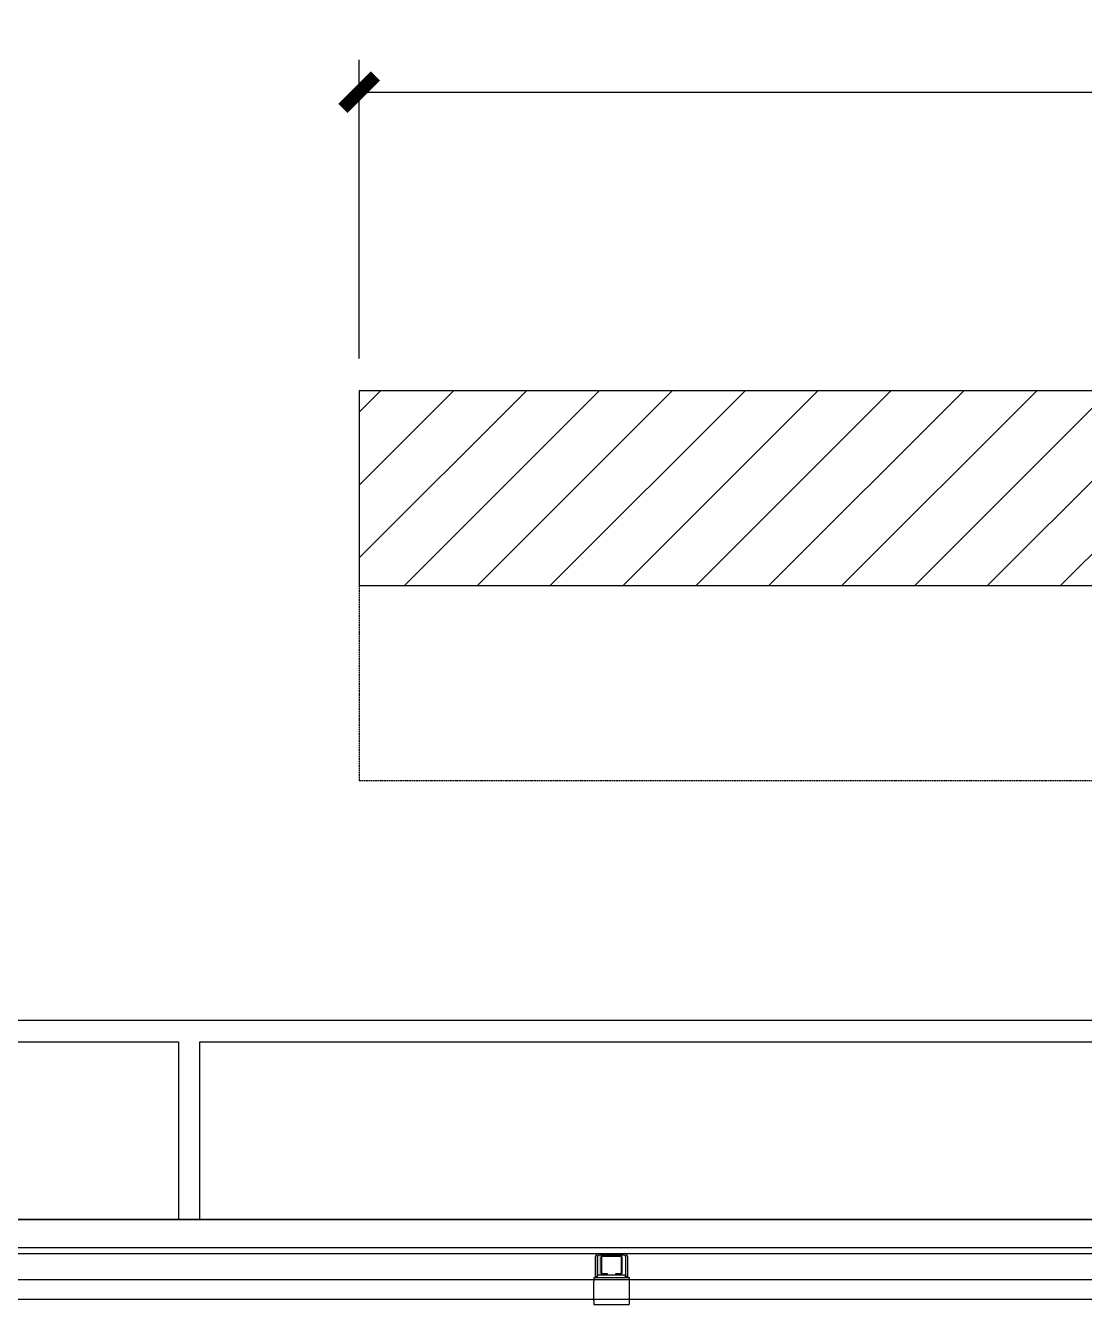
# Model space of a CAD drawing. Extents: x -1899985 to 1774885, y 556286 to 2175695.
# Drawn here: x -1133209 to -1131578, y 580100 to 582070 of the extents above; entities that cross this region are included whole.
import ezdxf

# ---------------------------------------------------------------- set-up
doc = ezdxf.new("R2010")
doc.units = 0
doc.header["$LTSCALE"] = 10
doc.header["$MEASUREMENT"] = 0
doc.linetypes.add('20剖面图$0$DASH', pattern=[0.35, 0.25, -0.1])
doc.layers.get('Defpoints').update_dxf_attribs({"color": 210})
for name, color, linetype in [('20剖面图$0$A-LIN-V', 9, 'Continuous'), ('20剖面图$0$A-SFCE', 30, 'Continuous'), ('20剖面图$0$S-SB', 21, 'Continuous'), ('20剖面图$0$建-尺寸', 3, 'Continuous'), ('A-LIN-V', 9, 'Continuous')]:
    doc.layers.add(name, color=color, linetype=linetype)
doc.styles.add('20剖面图$0$A-DIM_T3', font='SIMPLEX', dxfattribs={"width": 0.705882, "bigfont": 'GBCBIG'})
doc.dimstyles.new('20剖面图$0$A-DIM&&50', dxfattribs={"dimtxt": 148.75, "dimasz": 50, "dimexe": 50, "dimexo": 50, "dimgap": 63.125, "dimtad": 1, "dimdec": 0, "dimzin": 0, "dimdsep": 46, "dimtxsty": '20剖面图$0$A-DIM_T3', "dimblk": '20剖面图$0$_ArchTick', "dimcen": 0.09, "dimclrt": 7, "dimazin": 2, "dimtfac": 1, "dimtdec": 0, "dimtix": 1, "dimtmove": 2, "dimatfit": 3, "dimfxl": 1, "dimtolj": 1, "dimtzin": 0, "dimarcsym": 0})

# ---------------------------------------------------------------- blocks, each defined once
blk = doc.blocks.new('20剖面图$0$11')
at = {"layer": '20剖面图$0$A-LIN-V'}
h = blk.add_hatch(color=1, dxfattribs=at)
h.dxf.hatch_style = 1
h.paths.add_polyline_path([(1597280.5, -76162.3, -0.414214), (1597277.2, -76159.1), (1597277.2, -76135.2, -0.414214), (1597280.5, -76131.9), (1597274, -76131.9, 0.414214), (1597271.5, -76134.3), (1597271.5, -76164.3), (1597271.9, -76164), (1597271.9, -76162.3)])
h = blk.add_hatch(color=1, dxfattribs=at)
h.dxf.hatch_style = 1
h.paths.add_polyline_path([(1597318.1, -76166.7), (1597315.3, -76164), (1597315.3, -76166.7)])
h.paths.add_polyline_path([(1597271.9, -76166.7), (1597271.9, -76164), (1597269.1, -76166.7)])
at = {"layer": '20剖面图$0$A-LIN-V', "color": 1}
for p, q in [((1604014.2, -75770.7), (1595896.1, -75770.7)), ((1595950.4, -75803.4), (1596626.8, -75803.4)), ((1596626.8, -75803.4), (1596626.8, -76077.3)), ((1596659.4, -76077.3), (1596659.4, -75803.4)), ((1596659.4, -75803.4), (1598257.3, -75803.4)), ((1592562.4, -76077.3), (1605899.7, -76077.3)), ((1598840.1, -76077.3), (1592562.4, -76077.3)), ((1598840.1, -76120.8), (1592345, -76120.8)), ((1594075.6, -76129.5), (1605899.7, -76129.5)), ((1597274, -76129.5), (1597313.1, -76129.5)), ((1597269.1, -76166.7), (1597269.1, -76134.3)), ((1597271.5, -76134.3), (1597271.5, -76164.3)), ((1597280.5, -76131.9), (1597274, -76131.9)), ((1597277.2, -76135.2), (1597277.2, -76159.1)), ((1597278.9, -76159.1), (1597278.9, -76135.2)), ((1597306.6, -76131.9), (1597280.5, -76131.9)), ((1597280.5, -76133.5), (1597306.6, -76133.5)), ((1597313.1, -76131.9), (1597306.6, -76131.9)), ((1597308.2, -76135.2), (1597308.2, -76159.1)), ((1597309.9, -76159.1), (1597309.9, -76135.2)), ((1597315.6, -76164.2), (1597315.6, -76134.3)), ((1597318, -76134.3), (1597318, -76166.6)), ((1597266.4, -76166.7), (1597269.1, -76166.7)), ((1597266.4, -76166.7), (1597266.4, -76172.1)), ((1597271.9, -76164), (1597269.1, -76166.7)), ((1597269.1, -76166.7), (1597271.9, -76166.7)), ((1597271.9, -76162.3), (1597280.5, -76162.3)), ((1597271.9, -76166.7), (1597271.9, -76162.3)), ((1597271.9, -76166.7), (1597315.3, -76166.7)), ((1597287.6, -76160.7), (1597280.5, -76160.7)), ((1597280.5, -76162.3), (1597287.6, -76162.3)), ((1597287.6, -76162.3), (1597287.6, -76160.7)), ((1597287.6, -76162.3), (1597299.5, -76162.3)), ((1597306.6, -76160.7), (1597299.5, -76160.7)), ((1597299.5, -76160.7), (1597299.5, -76162.3)), ((1597299.5, -76162.3), (1597306.6, -76162.3)), ((1597306.6, -76162.3), (1597315.3, -76162.3)), ((1597315.3, -76166.7), (1597315.3, -76162.3)), ((1597318.1, -76166.7), (1597315.3, -76164)), ((1597315.3, -76166.7), (1597318.1, -76166.7)), ((1597318.1, -76166.7), (1597320.8, -76166.7)), ((1597320.8, -76166.7), (1597320.8, -76172.1)), ((1597266.4, -76169.9), (1596261.6, -76169.9)), ((1598008.8, -76169.9), (1596404.4, -76169.9)), ((1597266.4, -76202.6), (1597266.4, -76172.1)), ((1598697.7, -76169.9), (1597320.8, -76169.9)), ((1597320.8, -76172.1), (1597320.8, -76202.6)), ((1597266.4, -76200.4), (1596261.6, -76200.4)), ((1598539, -76200.4), (1596973.8, -76200.4)), ((1597266.4, -76202.6), (1597266.4, -76208)), ((1597266.4, -76208), (1597320.8, -76208)), ((1598697.7, -76200.4), (1597320.8, -76200.4)), ((1597320.8, -76202.6), (1597320.8, -76208))]:
    blk.add_line(p, q, dxfattribs=at)
for centre, radius, start, end in [((1597274, -76134.3), 4.89, 90, 180), ((1597313.1, -76134.3), 4.89, 0, 90), ((1597274, -76134.3), 2.45, 90, 180), ((1597280.5, -76135.2), 3.26, 90, 180), ((1597280.5, -76135.2), 1.63, 90, 180), ((1597306.6, -76135.2), 3.26, 0, 90), ((1597306.6, -76135.2), 1.63, 360, 90), ((1597313.1, -76134.3), 2.45, 0, 90), ((1597280.5, -76159.1), 3.26, 180, 270), ((1597280.5, -76159.1), 1.63, 180, 270), ((1597306.6, -76159.1), 1.63, 270, 360), ((1597306.6, -76159.1), 3.26, 270, 0)]:
    blk.add_arc(centre, radius, start, end, dxfattribs=at)
blk = doc.blocks.new('20剖面图$0$23423wer')
at = {"layer": '20剖面图$0$S-SB', "xscale": 0.735970624901321, "yscale": 0.735970624901321, "zscale": 0.735970624901321}
blk.add_blockref('20剖面图$0$11', (-2850596.9, 597906.1), dxfattribs=at)
blk = doc.blocks.new('20剖面图$0$_ArchTick')
at = {"color": 0, "linetype": 'ByBlock', "const_width": 0.4}
blk.add_lwpolyline([(-0.5, -0.5), (0.5, 0.5)], dxfattribs=at)
blk = doc.blocks.new('*D551')
at = {"layer": '20剖面图$0$建-尺寸', "color": 0, "lineweight": -2, "transparency": 16777216}
for p, q in [((-3050, 650), (-3050, 1110.2)), ((3050, 650), (3050, 1110.2)), ((-3050, 1060.2), (3050, 1060.2))]:
    blk.add_line(p, q, dxfattribs=at)
at = {"layer": 'Defpoints', "color": 0, "transparency": 16777216}
for p in [(3050, 1060.2), (-3050, 600), (3050, 600)]:
    blk.add_point(p, dxfattribs=at)
at = {"layer": '20剖面图$0$建-尺寸', "color": 0, "lineweight": -2, "transparency": 16777216, "xscale": 50, "yscale": 50, "zscale": 50, "rotation": 180}
blk.add_blockref('20剖面图$0$_ArchTick', (-3050, 1060.2), dxfattribs=at)
at = {"layer": '20剖面图$0$建-尺寸', "color": 0, "lineweight": -2, "transparency": 16777216, "xscale": 50, "yscale": 50, "zscale": 50}
blk.add_blockref('20剖面图$0$_ArchTick', (3050, 1060.2), dxfattribs=at)
at = {"layer": '20剖面图$0$建-尺寸', "color": 7, "transparency": 16777216, "insert": (382.4, 1197.7), "char_height": 148.75, "attachment_point": 5, "style": '20剖面图$0$A-DIM_T3'}
blk.add_mtext('\\A1;6100', dxfattribs=at)
blk = doc.blocks.new('20剖面图$0$G$C2C10B007')
at = {"layer": '20剖面图$0$A-LIN-V'}
h = blk.add_hatch(dxfattribs=at)
h.set_pattern_fill('ANSI31', color=252, scale=50)
h.set_pattern_definition([(45, (0, 400), (-56.1266, 56.1266), [])])
h.paths.add_polyline_path([(-150, 600), (-3050, 600), (-3050, 300), (3050, 300), (3050, 600), (150, 600), (150, 2100), (-150, 2100)])
blk.add_lwpolyline([(-150, 600), (-3050, 600), (-3050, 300), (3050, 300), (3050, 600), (150, 600), (150, 2100), (-150, 2100), (-150, 600)], dxfattribs=at)
at = {"layer": '20剖面图$0$A-SFCE', "linetype": '20剖面图$0$DASH'}
for p, q in [((-3050, 300), (-3050, 0)), ((-3050, 0), (3050, 0))]:
    blk.add_line(p, q, dxfattribs=at)
at = {"layer": '20剖面图$0$建-尺寸'}
dim = blk.add_linear_dim(base=(3050, 1060.2), p1=(-3050, 600), p2=(3050, 600), angle=0, dimstyle='20剖面图$0$A-DIM&&50', dxfattribs=at)
dim.commit()
dim.dimension.update_dxf_attribs({"geometry": '*D551', "text_midpoint": (382.4, 1197.7), "dimtype": 161})
blk = doc.blocks.new('20剖面图$0$55555')
at = {"layer": '20剖面图$0$A-LIN-V'}
blk.add_blockref('20剖面图$0$G$C2C10B007', (8250, -1550), dxfattribs=at)
blk = doc.blocks.new('20剖面图')
at = {"xscale": 1.35874988235309, "yscale": 1.35874988235309, "zscale": 1.35874988235309}
blk.add_blockref('20剖面图$0$23423wer', (1143648.1, -156096.8), dxfattribs=at)
at = {"layer": '20剖面图$0$A-LIN-V'}
blk.add_blockref('20剖面图$0$55555', (-1137895, 582457.5), dxfattribs=at)

msp = doc.modelspace()

# ---------------------------------------------------------------- block references
at = {"layer": 'A-LIN-V'}
msp.add_blockref('20剖面图', (0, 0), dxfattribs=at)

doc.saveas('drawing.dxf')
